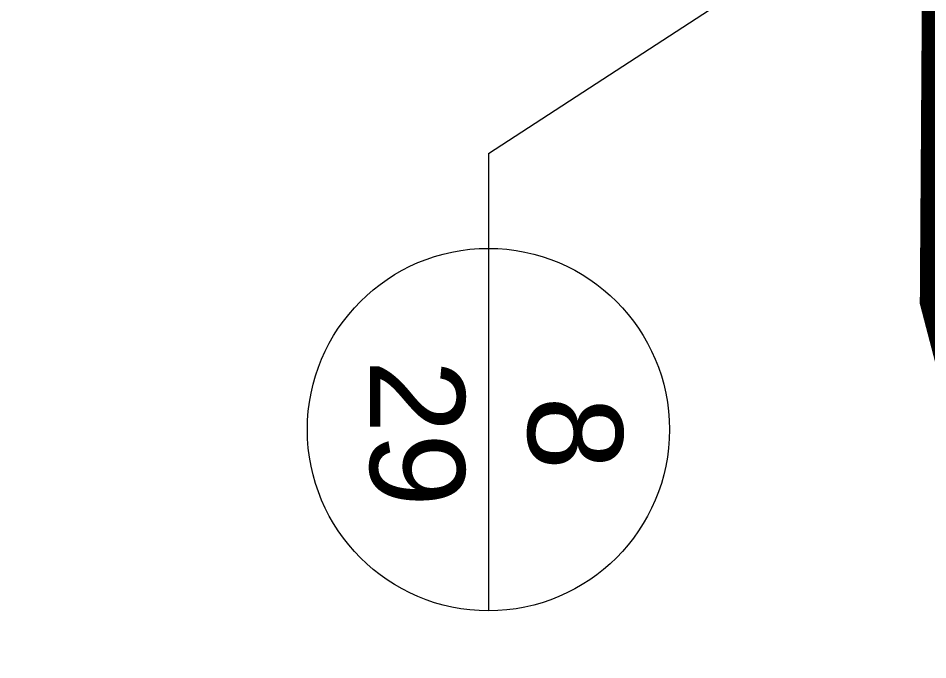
# Model space of a CAD drawing. Header units: metres. Extents: x 180 to 3220, y 13789 to 15035.
# Drawn here: x 765.41 to 773.09, y 14529.73 to 14535.15 of the extents above; entities that cross this region are included whole.
import ezdxf

# ---------------------------------------------------------------- set-up
doc = ezdxf.new("R2010")
doc.units = ezdxf.units.M
doc.header["$MEASUREMENT"] = 0
doc.linetypes.add('482 Границы районов', pattern=[5, 3, -1, 0, -1])
for name, color, linetype in [('!!!_Условные обозначения на ЛИСТ', 7, 'Continuous'), ('02 Выноски план', 170, 'Continuous'), ('50 Дендроплан (привязки)', 7, 'Continuous')]:
    doc.layers.add(name, color=color, linetype=linetype)
doc.styles.get("Standard").update_dxf_attribs({"font": 'arial.ttf'})
doc.dimstyles.get("Standard").update_dxf_attribs({"dimtxt": 0.18, "dimasz": 0.18, "dimexe": 0.18, "dimexo": 0.0625, "dimgap": 0.09, "dimtad": 0, "dimtih": 1, "dimtoh": 1, "dimdec": 4, "dimzin": 0, "dimdsep": 46, "dimtxsty": 'Standard', "dimcen": 0.09, "dimadec": 0, "dimazin": 0, "dimtfac": 1, "dimtdec": 4, "dimtofl": 0, "dimtmove": 0, "dimatfit": 3, "dimfxl": 1, "dimtolj": 1, "dimtzin": 0, "dimarcsym": 0})

# ---------------------------------------------------------------- blocks, each defined once
blk = doc.blocks.new('*D259')
at = {"layer": '50 Дендроплан (привязки)', "color": 0, "lineweight": 0, "ltscale": 4}
for p, q in [((744.7028, 14595.9023), (744.7294, 14596.0168)), ((745.1756, 14595.7282), (1980.9011, 14308.3572)), ((3219.2741, 14020.3705), (1983.5487, 14307.7415)), ((3219.7753, 14020.3181), (3219.8019, 14020.4326))]:
    blk.add_line(p, q, dxfattribs=at)
at = {"layer": '50 Дендроплан (привязки)', "color": 0, "lineweight": 5, "ltscale": 4}
for points in [[(745.1945, 14595.8094), (745.1567, 14595.647), (744.6886, 14595.8415)], [(3219.293, 14020.4517), (3219.2553, 14020.2893), (3219.7612, 14020.2573)]]:
    blk.add_solid(points, dxfattribs=at)
at = {"layer": '50 Дендроплан (привязки)', "color": 0, "ltscale": 4, "insert": (1982.2249, 14308.0494), "char_height": 0.5, "attachment_point": 5}
blk.add_mtext('\\A1;2541.12', dxfattribs=at)

msp = doc.modelspace()

# ---------------------------------------------------------------- linework, layer by layer
at = {"layer": '!!!_Условные обозначения на ЛИСТ', "color": 5, "linetype": '482 Границы районов', "lineweight": 20, "const_width": 1}
msp.add_lwpolyline([(829.512, 14424.486), (824.6544, 14427.25), (821.7027, 14432.3055), (818.7457, 14435.5067), (809.598, 14445.4429), (800.5434, 14455.2816), (799.3743, 14456.7922), (795.8672, 14461.3242), (782.73, 14478.3), (773.22, 14493.72), (773.2355, 14494.2512), (773.9308, 14517.7978), (774.39, 14529.48), (773.52, 14532.8), (773.57, 14540.1773), (773.3001, 14553.11), (772.1967, 14597.4134)], dxfattribs=at)
at = {"layer": '02 Выноски план', "color": 84, "lineweight": 20}
for points in [[(769.3776, 14534.0043), (771.9832, 14535.6997)], [(769.3776, 14534.0043), (769.3776, 14533.2043)], [(769.3776, 14534.0043), (769.3776, 14533.2043)], [(769.3776, 14533.2043), (769.3776, 14530.1466)]]:
    msp.add_lwpolyline(points, dxfattribs=at)
msp.add_circle((769.3776, 14531.6754), 1.5288, dxfattribs=at)

# ---------------------------------------------------------------- texts
at = {"layer": '02 Выноски план', "color": 84, "lineweight": 50, "insert": (770.5115, 14533.4077), "char_height": 0.8, "attachment_point": 1, "rotation": 270}
msp.add_mtext_dynamic_manual_height_columns('\\pxqc;{\\C0;8\\P29}', width=3.524844, gutter_width=0.5, heights=[-2.1535], dxfattribs=at)

# ---------------------------------------------------------------- dimensions: what is measured, and where the dimension line sits
at = {"layer": '50 Дендроплан (привязки)', "ltscale": 4}
dim = msp.add_aligned_dim(p1=(3219.7612, 14020.2573), p2=(744.6886, 14595.8415), distance=0, dimstyle='Standard', override={"dimtxt": 0.5, "dimasz": 0.5, "dimdec": 2, "dimlwd": 0, "dimlwe": 0}, dxfattribs=at)
dim.commit()
dim.dimension.update_dxf_attribs({"geometry": '*D259', "text_midpoint": (1982.2249, 14308.0494)})

doc.saveas('drawing.dxf')
